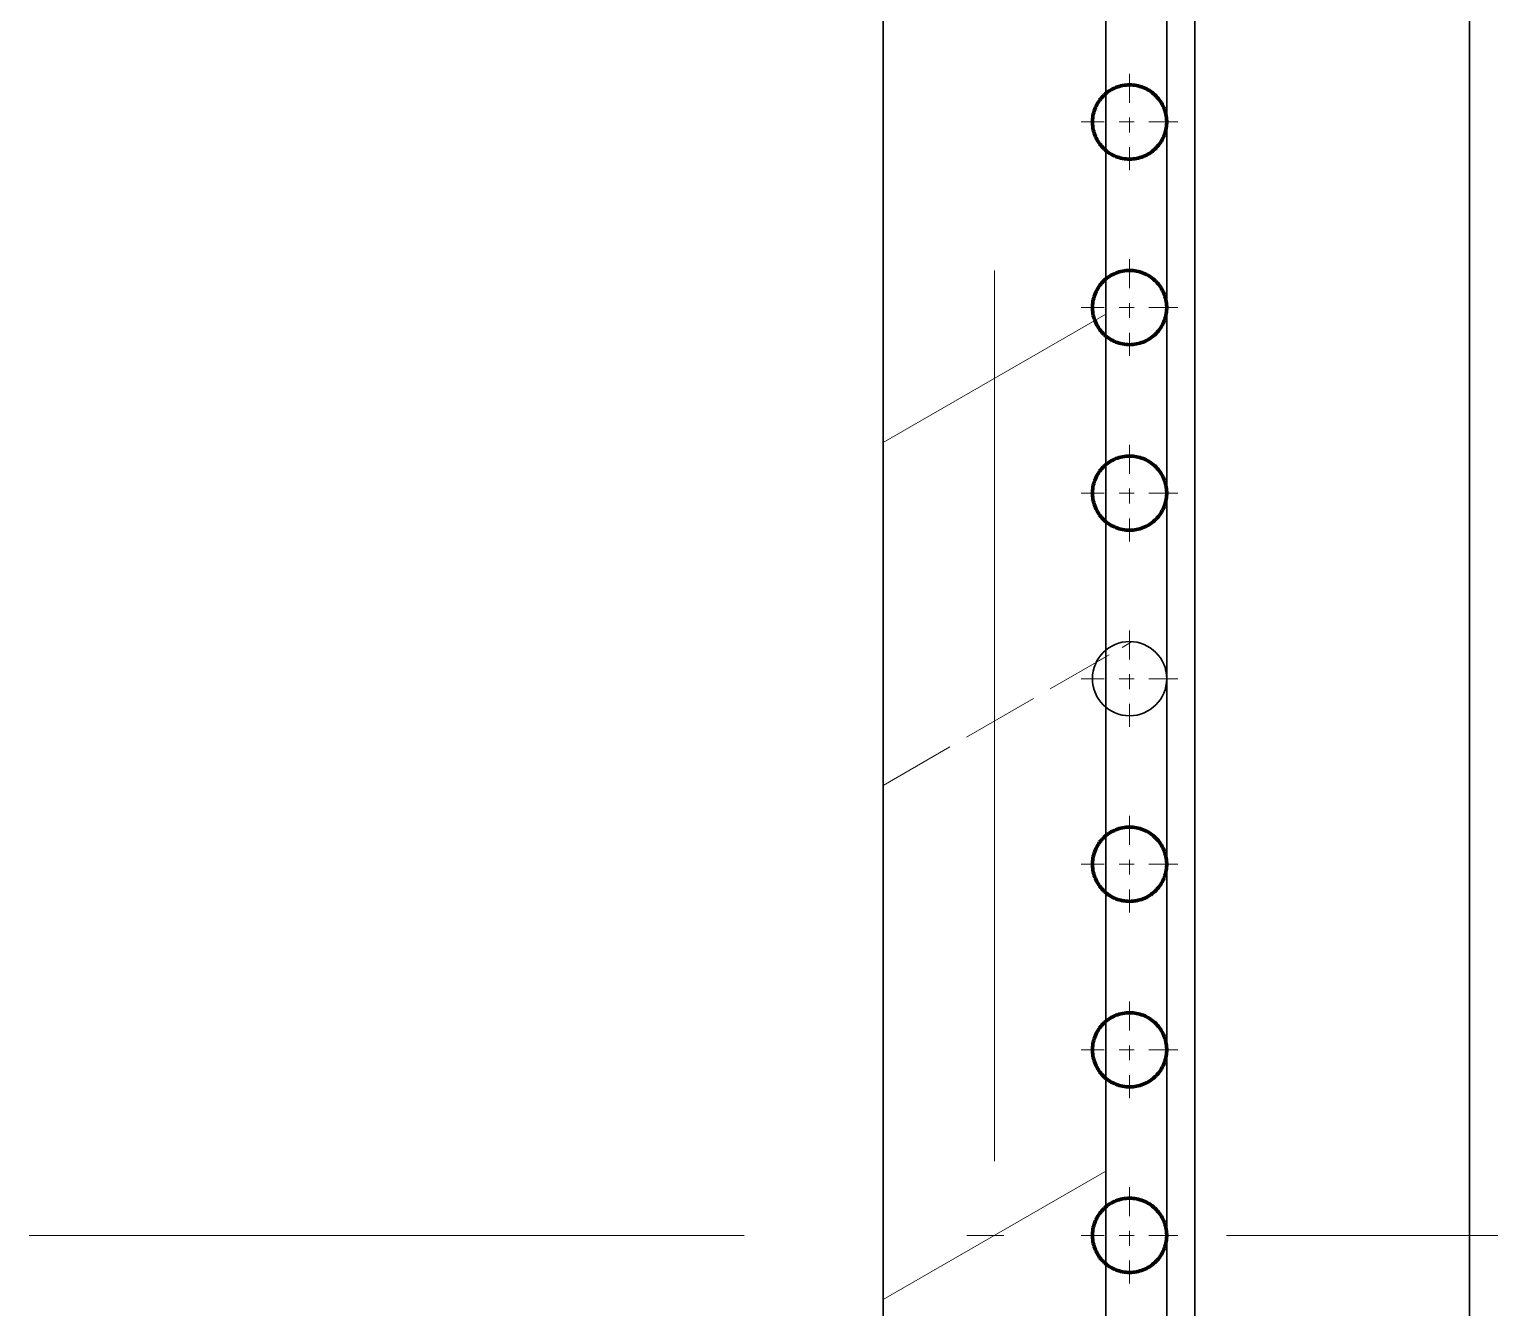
# Model space of a CAD drawing. Extents: x 23 to 587, y 4 to 413.
# Drawn here: x 167.17 to 177.01, y 140.03 to 148.64 of the extents above; entities that cross this region are included whole.
import ezdxf

# ---------------------------------------------------------------- set-up
doc = ezdxf.new("R2010")
doc.units = 0
doc.linetypes.add('DASHDOT', pattern=[18.5, 12, -3, 0.5, -3])
doc.linetypes.add('DASHED', pattern=[15, 12, -3])
doc.layers.get('0').update_dxf_attribs({"lineweight": 13})

# ---------------------------------------------------------------- blocks, each defined once
blk = doc.blocks.new('BLOCK6992')
at = {"color": 7, "linetype": 'DASHDOT', "lineweight": 13, "ltscale": 0.0325}
for p, q in [((1.821, 15.65), (1.821, 14.35)), ((2.471, 15), (1.171, 15))]:
    blk.add_line(p, q, dxfattribs=at)
blk = doc.blocks.new('BLOCK6993')
at = {"color": 7, "linetype": 'DASHDOT', "lineweight": 13, "ltscale": 0.0325}
for p, q in [((1.821, 13.15), (1.821, 11.85)), ((2.471, 12.5), (1.171, 12.5))]:
    blk.add_line(p, q, dxfattribs=at)
blk = doc.blocks.new('BLOCK6994')
at = {"color": 7, "linetype": 'DASHDOT', "lineweight": 13, "ltscale": 0.0325}
for p, q in [((1.821, 10.65), (1.821, 9.35)), ((2.471, 10), (1.171, 10))]:
    blk.add_line(p, q, dxfattribs=at)
blk = doc.blocks.new('BLOCK6995')
at = {"color": 7, "linetype": 'DASHDOT', "lineweight": 13, "ltscale": 0.0325}
for p, q in [((1.821, 8.15), (1.821, 6.85)), ((2.471, 7.5), (1.171, 7.5))]:
    blk.add_line(p, q, dxfattribs=at)
blk = doc.blocks.new('BLOCK6996')
at = {"color": 7, "linetype": 'DASHDOT', "lineweight": 13, "ltscale": 0.0325}
for p, q in [((1.821, 5.65), (1.821, 4.35)), ((2.471, 5), (1.171, 5))]:
    blk.add_line(p, q, dxfattribs=at)
blk = doc.blocks.new('BLOCK6997')
at = {"color": 7, "linetype": 'DASHDOT', "lineweight": 13, "ltscale": 0.0325}
for p, q in [((1.821, 3.15), (1.821, 1.85)), ((2.471, 2.5), (1.171, 2.5))]:
    blk.add_line(p, q, dxfattribs=at)
blk = doc.blocks.new('BLOCK6998')
at = {"color": 7, "linetype": 'DASHDOT', "lineweight": 13, "ltscale": 0.0325}
for p, q in [((1.821, 0.65), (1.821, -0.65)), ((2.471, 0), (1.171, 0))]:
    blk.add_line(p, q, dxfattribs=at)
blk = doc.blocks.new('BLOCK7005')
at = {"color": 7, "linetype": 'DASHDOT', "lineweight": 13}
for p, q in [((0, 13), (0, -13)), ((89.128, 0), (-13, 0))]:
    blk.add_line(p, q, dxfattribs=at)
blk = doc.blocks.new('BLOCK7007')
at = {"color": 7, "lineweight": 35}
for p, q in [((6.4, -47.45), (6.4, 47.55)), ((2.7, 45.8), (2.7, 0.05)), ((-1.5, 18.5), (-1.5, -18.5)), ((1.5, 18.5), (1.5, -18.5)), ((2.7, 0.05), (2.7, -45.7))]:
    blk.add_line(p, q, dxfattribs=at)
at = {"color": 7, "lineweight": 35, "ltscale": 0.0625}
for p, q in [((2.321, 17.5), (2.321, 15)), ((2.321, 15), (2.321, 12.5)), ((2.321, 12.5), (2.321, 10)), ((2.321, 10), (2.321, 7.5)), ((2.321, 7.5), (2.321, 5)), ((2.321, 5), (2.321, 2.5)), ((2.321, 2.5), (2.321, 0)), ((2.321, 0), (2.321, -2.5))]:
    blk.add_line(p, q, dxfattribs=at)
at = {"color": 7, "lineweight": 35}
for centre in [(1.821, 15), (1.821, 12.5), (1.821, 10), (1.821, 7.5), (1.821, 5), (1.821, 2.5), (1.821, 0)]:
    blk.add_circle(centre, 0.5, dxfattribs=at)
blk = doc.blocks.new('BLOCK7037')
at = {"color": 7, "linetype": 'DASHED', "lineweight": 140, "ltscale": 0.000586064}
for p, q in [((1.448, 15.332), (1.464, 15.349)), ((1.845, 15.499), (1.868, 15.498)), ((2.179, 15.349), (2.195, 15.332)), ((2.291, 15.172), (2.298, 15.15)), ((2.298, 14.85), (2.291, 14.828)), ((1.464, 14.651), (1.448, 14.668)), ((2.195, 14.668), (2.179, 14.651)), ((1.868, 14.502), (1.845, 14.501))]:
    blk.add_line(p, q, dxfattribs=at)
at = {"color": 7, "linetype": 'DASHED', "lineweight": 140, "ltscale": 0.000586069}
for p, q in [((1.464, 15.349), (1.481, 15.366)), ((1.361, 15.194), (1.37, 15.215)), ((2.273, 15.215), (2.282, 15.194)), ((1.37, 14.785), (1.361, 14.806)), ((2.282, 14.806), (2.273, 14.785)), ((1.481, 14.634), (1.464, 14.651))]:
    blk.add_line(p, q, dxfattribs=at)
at = {"color": 7, "linetype": 'DASHED', "lineweight": 140, "ltscale": 0.000586072}
for p, q in [((1.481, 15.366), (1.498, 15.381)), ((2.088, 15.423), (2.108, 15.41)), ((2.145, 15.381), (2.162, 15.366)), ((2.238, 15.277), (2.251, 15.257)), ((1.498, 14.619), (1.481, 14.634)), ((2.108, 14.59), (2.088, 14.577)), ((2.162, 14.634), (2.145, 14.619)), ((2.251, 14.743), (2.238, 14.723))]:
    blk.add_line(p, q, dxfattribs=at)
at = {"color": 7, "linetype": 'DASHED', "lineweight": 140, "ltscale": 0.000586053}
for p, q in [((1.498, 15.381), (1.516, 15.396)), ((2.127, 15.396), (2.145, 15.381)), ((1.516, 14.604), (1.498, 14.619)), ((2.145, 14.619), (2.127, 14.604))]:
    blk.add_line(p, q, dxfattribs=at)
at = {"color": 7, "linetype": 'DASHED', "lineweight": 140, "ltscale": 0.00058607}
for p, q in [((1.516, 15.396), (1.535, 15.41)), ((1.535, 15.41), (1.555, 15.423)), ((1.66, 15.473), (1.683, 15.48)), ((2.108, 15.41), (2.127, 15.396)), ((1.535, 14.59), (1.516, 14.604)), ((1.555, 14.577), (1.535, 14.59)), ((2.127, 14.604), (2.108, 14.59)), ((1.683, 14.52), (1.66, 14.527))]:
    blk.add_line(p, q, dxfattribs=at)
at = {"color": 7, "linetype": 'DASHED', "lineweight": 140, "ltscale": 0.000586054}
for p, q in [((1.555, 15.423), (1.575, 15.435)), ((1.575, 14.565), (1.555, 14.577))]:
    blk.add_line(p, q, dxfattribs=at)
at = {"color": 7, "linetype": 'DASHED', "lineweight": 140, "ltscale": 0.000586071}
for p, q in [((1.575, 15.435), (1.596, 15.446)), ((2.047, 15.446), (2.068, 15.435)), ((1.392, 15.257), (1.405, 15.277)), ((1.405, 14.723), (1.392, 14.743)), ((1.596, 14.554), (1.575, 14.565)), ((2.068, 14.565), (2.047, 14.554))]:
    blk.add_line(p, q, dxfattribs=at)
at = {"color": 7, "linetype": 'DASHED', "lineweight": 140, "ltscale": 0.000586063}
for p, q in [((1.596, 15.446), (1.617, 15.456)), ((1.728, 15.491), (1.751, 15.495)), ((1.798, 15.499), (1.821, 15.5)), ((1.892, 15.495), (1.915, 15.491)), ((1.983, 15.473), (2.005, 15.465)), ((2.005, 15.465), (2.026, 15.456)), ((1.345, 15.15), (1.352, 15.172)), ((1.352, 15.172), (1.361, 15.194)), ((1.352, 14.828), (1.345, 14.85)), ((1.361, 14.806), (1.352, 14.828)), ((1.617, 14.544), (1.596, 14.554)), ((1.751, 14.505), (1.728, 14.509)), ((1.821, 14.5), (1.798, 14.501)), ((1.915, 14.509), (1.892, 14.505)), ((2.005, 14.535), (1.983, 14.527)), ((2.026, 14.544), (2.005, 14.535))]:
    blk.add_line(p, q, dxfattribs=at)
at = {"color": 7, "linetype": 'DASHED', "lineweight": 140, "ltscale": 0.000586065}
for p, q in [((1.617, 15.456), (1.638, 15.465)), ((1.751, 15.495), (1.775, 15.498)), ((1.868, 15.498), (1.892, 15.495)), ((1.915, 15.491), (1.938, 15.486)), ((2.026, 15.456), (2.047, 15.446)), ((1.638, 14.535), (1.617, 14.544)), ((1.775, 14.502), (1.751, 14.505)), ((1.892, 14.505), (1.868, 14.502)), ((1.938, 14.514), (1.915, 14.509)), ((2.047, 14.554), (2.026, 14.544))]:
    blk.add_line(p, q, dxfattribs=at)
at = {"color": 7, "linetype": 'DASHED', "lineweight": 140, "ltscale": 0.00058606}
for p, q in [((1.638, 15.465), (1.66, 15.473)), ((1.37, 15.215), (1.381, 15.236)), ((1.405, 15.277), (1.418, 15.296)), ((2.225, 15.296), (2.238, 15.277)), ((1.381, 14.764), (1.37, 14.785)), ((1.418, 14.704), (1.405, 14.723)), ((2.238, 14.723), (2.225, 14.704)), ((1.66, 14.527), (1.638, 14.535))]:
    blk.add_line(p, q, dxfattribs=at)
at = {"color": 7, "linetype": 'DASHED', "lineweight": 140, "ltscale": 0.000586062}
for p, q in [((1.683, 15.48), (1.705, 15.486)), ((1.705, 15.486), (1.728, 15.491)), ((1.938, 15.486), (1.96, 15.48)), ((2.282, 15.194), (2.291, 15.172)), ((2.291, 14.828), (2.282, 14.806)), ((1.705, 14.514), (1.683, 14.52)), ((1.728, 14.509), (1.705, 14.514)), ((1.96, 14.52), (1.938, 14.514))]:
    blk.add_line(p, q, dxfattribs=at)
at = {"color": 7, "linetype": 'DASHED', "lineweight": 140, "ltscale": 0.000586067}
for p, q in [((1.775, 15.498), (1.798, 15.499)), ((1.96, 15.48), (1.983, 15.473)), ((2.162, 15.366), (2.179, 15.349)), ((2.305, 15.128), (2.31, 15.105)), ((2.31, 14.895), (2.305, 14.872)), ((2.179, 14.651), (2.162, 14.634)), ((1.798, 14.501), (1.775, 14.502)), ((1.983, 14.527), (1.96, 14.52))]:
    blk.add_line(p, q, dxfattribs=at)
at = {"color": 7, "linetype": 'DASHED', "lineweight": 140, "ltscale": 0.000586066}
for p, q in [((1.821, 15.5), (1.845, 15.499)), ((1.338, 15.128), (1.345, 15.15)), ((2.298, 15.15), (2.305, 15.128)), ((1.345, 14.85), (1.338, 14.872)), ((2.305, 14.872), (2.298, 14.85)), ((1.845, 14.501), (1.821, 14.5))]:
    blk.add_line(p, q, dxfattribs=at)
at = {"color": 7, "linetype": 'DASHED', "lineweight": 140, "ltscale": 0.000586052}
for p, q in [((2.068, 15.435), (2.088, 15.423)), ((2.088, 14.577), (2.068, 14.565))]:
    blk.add_line(p, q, dxfattribs=at)
at = {"color": 7, "linetype": 'DASHED', "lineweight": 140, "ltscale": 0.000586055}
for p, q in [((1.381, 15.236), (1.392, 15.257)), ((1.392, 14.743), (1.381, 14.764))]:
    blk.add_line(p, q, dxfattribs=at)
at = {"color": 7, "linetype": 'DASHED', "lineweight": 140, "ltscale": 0.000586076}
for p, q in [((1.418, 15.296), (1.433, 15.314)), ((2.21, 15.314), (2.225, 15.296)), ((1.325, 15.058), (1.328, 15.082)), ((2.315, 15.082), (2.318, 15.058)), ((1.328, 14.918), (1.325, 14.942)), ((2.318, 14.942), (2.315, 14.918)), ((1.433, 14.686), (1.418, 14.704)), ((2.225, 14.704), (2.21, 14.686))]:
    blk.add_line(p, q, dxfattribs=at)
at = {"color": 7, "linetype": 'DASHED', "lineweight": 140, "ltscale": 0.00058605}
for p, q in [((1.433, 15.314), (1.448, 15.332)), ((2.195, 15.332), (2.21, 15.314)), ((1.448, 14.668), (1.433, 14.686)), ((2.21, 14.686), (2.195, 14.668))]:
    blk.add_line(p, q, dxfattribs=at)
at = {"color": 7, "linetype": 'DASHED', "lineweight": 140, "ltscale": 0.000586056}
for p, q in [((2.251, 15.257), (2.262, 15.236)), ((2.262, 14.764), (2.251, 14.743))]:
    blk.add_line(p, q, dxfattribs=at)
at = {"color": 7, "linetype": 'DASHED', "lineweight": 140, "ltscale": 0.000586059}
for p, q in [((2.262, 15.236), (2.273, 15.215)), ((1.328, 15.082), (1.333, 15.105)), ((2.31, 15.105), (2.315, 15.082)), ((1.333, 14.895), (1.328, 14.918)), ((2.273, 14.785), (2.262, 14.764)), ((2.315, 14.918), (2.31, 14.895))]:
    blk.add_line(p, q, dxfattribs=at)
at = {"color": 7, "linetype": 'DASHED', "lineweight": 140, "ltscale": 0.000586057}
for p, q in [((1.322, 15.012), (1.323, 15.035)), ((1.323, 14.965), (1.322, 14.988)), ((1.323, 15.035), (1.325, 15.058)), ((1.325, 14.942), (1.323, 14.965)), ((2.318, 15.058), (2.32, 15.035)), ((2.32, 14.965), (2.318, 14.942)), ((2.32, 15.035), (2.321, 15.012)), ((2.321, 14.988), (2.32, 14.965))]:
    blk.add_line(p, q, dxfattribs=at)
at = {"color": 7, "linetype": 'DASHED', "lineweight": 140, "ltscale": 0.000586081}
for p, q in [((1.322, 14.988), (1.322, 15.012)), ((2.321, 15.012), (2.321, 14.988))]:
    blk.add_line(p, q, dxfattribs=at)
at = {"color": 7, "linetype": 'DASHED', "lineweight": 140, "ltscale": 0.000586068}
for p, q in [((1.333, 15.105), (1.338, 15.128)), ((1.338, 14.872), (1.333, 14.895))]:
    blk.add_line(p, q, dxfattribs=at)
blk = doc.blocks.new('BLOCK7039')
at = {"color": 7, "linetype": 'DASHED', "lineweight": 140, "ltscale": 0.000586062}
for p, q in [((1.683, 12.98), (1.705, 12.986)), ((1.705, 12.986), (1.728, 12.991)), ((1.938, 12.986), (1.96, 12.98)), ((2.282, 12.694), (2.291, 12.672)), ((2.291, 12.328), (2.282, 12.306)), ((1.705, 12.014), (1.683, 12.02)), ((1.728, 12.009), (1.705, 12.014)), ((1.96, 12.02), (1.938, 12.014))]:
    blk.add_line(p, q, dxfattribs=at)
at = {"color": 7, "linetype": 'DASHED', "lineweight": 140, "ltscale": 0.000586063}
for p, q in [((1.728, 12.991), (1.751, 12.995)), ((1.798, 12.999), (1.821, 13)), ((1.892, 12.995), (1.915, 12.991)), ((1.596, 12.946), (1.617, 12.956)), ((1.983, 12.973), (2.005, 12.965)), ((2.005, 12.965), (2.026, 12.956)), ((1.345, 12.65), (1.352, 12.672)), ((1.352, 12.672), (1.361, 12.694)), ((1.352, 12.328), (1.345, 12.35)), ((1.361, 12.306), (1.352, 12.328)), ((1.617, 12.044), (1.596, 12.054)), ((1.751, 12.005), (1.728, 12.009)), ((1.915, 12.009), (1.892, 12.005)), ((2.005, 12.035), (1.983, 12.027)), ((2.026, 12.044), (2.005, 12.035)), ((1.821, 12), (1.798, 12.001))]:
    blk.add_line(p, q, dxfattribs=at)
at = {"color": 7, "linetype": 'DASHED', "lineweight": 140, "ltscale": 0.000586065}
for p, q in [((1.751, 12.995), (1.775, 12.998)), ((1.868, 12.998), (1.892, 12.995)), ((1.915, 12.991), (1.938, 12.986)), ((1.617, 12.956), (1.638, 12.965)), ((2.026, 12.956), (2.047, 12.946)), ((1.638, 12.035), (1.617, 12.044)), ((1.775, 12.002), (1.751, 12.005)), ((1.892, 12.005), (1.868, 12.002)), ((1.938, 12.014), (1.915, 12.009)), ((2.047, 12.054), (2.026, 12.044))]:
    blk.add_line(p, q, dxfattribs=at)
at = {"color": 7, "linetype": 'DASHED', "lineweight": 140, "ltscale": 0.000586067}
for p, q in [((1.775, 12.998), (1.798, 12.999)), ((1.96, 12.98), (1.983, 12.973)), ((2.162, 12.866), (2.179, 12.849)), ((2.305, 12.628), (2.31, 12.605)), ((2.31, 12.395), (2.305, 12.372)), ((1.798, 12.001), (1.775, 12.002)), ((1.983, 12.027), (1.96, 12.02)), ((2.179, 12.151), (2.162, 12.134))]:
    blk.add_line(p, q, dxfattribs=at)
at = {"color": 7, "linetype": 'DASHED', "lineweight": 140, "ltscale": 0.000586066}
for p, q in [((1.821, 13), (1.845, 12.999)), ((1.338, 12.628), (1.345, 12.65)), ((2.298, 12.65), (2.305, 12.628)), ((1.345, 12.35), (1.338, 12.372)), ((2.305, 12.372), (2.298, 12.35)), ((1.845, 12.001), (1.821, 12))]:
    blk.add_line(p, q, dxfattribs=at)
at = {"color": 7, "linetype": 'DASHED', "lineweight": 140, "ltscale": 0.000586064}
for p, q in [((1.845, 12.999), (1.868, 12.998)), ((1.448, 12.832), (1.464, 12.849)), ((2.179, 12.849), (2.195, 12.832)), ((2.291, 12.672), (2.298, 12.65)), ((2.298, 12.35), (2.291, 12.328)), ((1.464, 12.151), (1.448, 12.168)), ((1.868, 12.002), (1.845, 12.001)), ((2.195, 12.168), (2.179, 12.151))]:
    blk.add_line(p, q, dxfattribs=at)
at = {"color": 7, "linetype": 'DASHED', "lineweight": 140, "ltscale": 0.00058606}
for p, q in [((1.405, 12.777), (1.418, 12.796)), ((1.638, 12.965), (1.66, 12.973)), ((2.225, 12.796), (2.238, 12.777)), ((1.37, 12.715), (1.381, 12.736)), ((1.381, 12.264), (1.37, 12.285)), ((1.418, 12.204), (1.405, 12.223)), ((2.238, 12.223), (2.225, 12.204)), ((1.66, 12.027), (1.638, 12.035))]:
    blk.add_line(p, q, dxfattribs=at)
at = {"color": 7, "linetype": 'DASHED', "lineweight": 140, "ltscale": 0.000586076}
for p, q in [((1.418, 12.796), (1.433, 12.814)), ((2.21, 12.814), (2.225, 12.796)), ((1.325, 12.558), (1.328, 12.582)), ((1.328, 12.418), (1.325, 12.442)), ((2.315, 12.582), (2.318, 12.558)), ((2.318, 12.442), (2.315, 12.418)), ((1.433, 12.186), (1.418, 12.204)), ((2.225, 12.204), (2.21, 12.186))]:
    blk.add_line(p, q, dxfattribs=at)
at = {"color": 7, "linetype": 'DASHED', "lineweight": 140, "ltscale": 0.00058605}
for p, q in [((1.433, 12.814), (1.448, 12.832)), ((2.195, 12.832), (2.21, 12.814)), ((1.448, 12.168), (1.433, 12.186)), ((2.21, 12.186), (2.195, 12.168))]:
    blk.add_line(p, q, dxfattribs=at)
at = {"color": 7, "linetype": 'DASHED', "lineweight": 140, "ltscale": 0.000586069}
for p, q in [((1.464, 12.849), (1.481, 12.866)), ((1.361, 12.694), (1.37, 12.715)), ((2.273, 12.715), (2.282, 12.694)), ((1.37, 12.285), (1.361, 12.306)), ((2.282, 12.306), (2.273, 12.285)), ((1.481, 12.134), (1.464, 12.151))]:
    blk.add_line(p, q, dxfattribs=at)
at = {"color": 7, "linetype": 'DASHED', "lineweight": 140, "ltscale": 0.000586072}
for p, q in [((1.481, 12.866), (1.498, 12.881)), ((2.088, 12.923), (2.108, 12.91)), ((2.145, 12.881), (2.162, 12.866)), ((2.238, 12.777), (2.251, 12.757)), ((2.251, 12.243), (2.238, 12.223)), ((1.498, 12.119), (1.481, 12.134)), ((2.108, 12.09), (2.088, 12.077)), ((2.162, 12.134), (2.145, 12.119))]:
    blk.add_line(p, q, dxfattribs=at)
at = {"color": 7, "linetype": 'DASHED', "lineweight": 140, "ltscale": 0.000586053}
for p, q in [((1.498, 12.881), (1.516, 12.896)), ((2.127, 12.896), (2.145, 12.881)), ((1.516, 12.104), (1.498, 12.119)), ((2.145, 12.119), (2.127, 12.104))]:
    blk.add_line(p, q, dxfattribs=at)
at = {"color": 7, "linetype": 'DASHED', "lineweight": 140, "ltscale": 0.00058607}
for p, q in [((1.516, 12.896), (1.535, 12.91)), ((1.535, 12.91), (1.555, 12.923)), ((1.66, 12.973), (1.683, 12.98)), ((2.108, 12.91), (2.127, 12.896)), ((1.535, 12.09), (1.516, 12.104)), ((1.555, 12.077), (1.535, 12.09)), ((1.683, 12.02), (1.66, 12.027)), ((2.127, 12.104), (2.108, 12.09))]:
    blk.add_line(p, q, dxfattribs=at)
at = {"color": 7, "linetype": 'DASHED', "lineweight": 140, "ltscale": 0.000586054}
for p, q in [((1.555, 12.923), (1.575, 12.935)), ((1.575, 12.065), (1.555, 12.077))]:
    blk.add_line(p, q, dxfattribs=at)
at = {"color": 7, "linetype": 'DASHED', "lineweight": 140, "ltscale": 0.000586071}
for p, q in [((1.575, 12.935), (1.596, 12.946)), ((2.047, 12.946), (2.068, 12.935)), ((1.392, 12.757), (1.405, 12.777)), ((1.405, 12.223), (1.392, 12.243)), ((1.596, 12.054), (1.575, 12.065)), ((2.068, 12.065), (2.047, 12.054))]:
    blk.add_line(p, q, dxfattribs=at)
at = {"color": 7, "linetype": 'DASHED', "lineweight": 140, "ltscale": 0.000586052}
for p, q in [((2.068, 12.935), (2.088, 12.923)), ((2.088, 12.077), (2.068, 12.065))]:
    blk.add_line(p, q, dxfattribs=at)
at = {"color": 7, "linetype": 'DASHED', "lineweight": 140, "ltscale": 0.000586059}
for p, q in [((1.328, 12.582), (1.333, 12.605)), ((2.262, 12.736), (2.273, 12.715)), ((2.31, 12.605), (2.315, 12.582)), ((1.333, 12.395), (1.328, 12.418)), ((2.315, 12.418), (2.31, 12.395)), ((2.273, 12.285), (2.262, 12.264))]:
    blk.add_line(p, q, dxfattribs=at)
at = {"color": 7, "linetype": 'DASHED', "lineweight": 140, "ltscale": 0.000586068}
for p, q in [((1.333, 12.605), (1.338, 12.628)), ((1.338, 12.372), (1.333, 12.395))]:
    blk.add_line(p, q, dxfattribs=at)
at = {"color": 7, "linetype": 'DASHED', "lineweight": 140, "ltscale": 0.000586055}
for p, q in [((1.381, 12.736), (1.392, 12.757)), ((1.392, 12.243), (1.381, 12.264))]:
    blk.add_line(p, q, dxfattribs=at)
at = {"color": 7, "linetype": 'DASHED', "lineweight": 140, "ltscale": 0.000586056}
for p, q in [((2.251, 12.757), (2.262, 12.736)), ((2.262, 12.264), (2.251, 12.243))]:
    blk.add_line(p, q, dxfattribs=at)
at = {"color": 7, "linetype": 'DASHED', "lineweight": 140, "ltscale": 0.000586057}
for p, q in [((1.322, 12.512), (1.323, 12.535)), ((1.323, 12.465), (1.322, 12.488)), ((1.323, 12.535), (1.325, 12.558)), ((1.325, 12.442), (1.323, 12.465)), ((2.318, 12.558), (2.32, 12.535)), ((2.32, 12.465), (2.318, 12.442)), ((2.32, 12.535), (2.321, 12.512)), ((2.321, 12.488), (2.32, 12.465))]:
    blk.add_line(p, q, dxfattribs=at)
at = {"color": 7, "linetype": 'DASHED', "lineweight": 140, "ltscale": 0.000586081}
for p, q in [((1.322, 12.488), (1.322, 12.512)), ((2.321, 12.512), (2.321, 12.488))]:
    blk.add_line(p, q, dxfattribs=at)
blk = doc.blocks.new('BLOCK7041')
at = {"color": 7, "linetype": 'DASHED', "lineweight": 140, "ltscale": 0.000586054}
for p, q in [((1.555, 10.423), (1.575, 10.435)), ((1.575, 9.565), (1.555, 9.577))]:
    blk.add_line(p, q, dxfattribs=at)
at = {"color": 7, "linetype": 'DASHED', "lineweight": 140, "ltscale": 0.000586071}
for p, q in [((1.575, 10.435), (1.596, 10.446)), ((2.047, 10.446), (2.068, 10.435)), ((1.392, 10.257), (1.405, 10.277)), ((1.405, 9.723), (1.392, 9.743)), ((1.596, 9.554), (1.575, 9.565)), ((2.068, 9.565), (2.047, 9.554))]:
    blk.add_line(p, q, dxfattribs=at)
at = {"color": 7, "linetype": 'DASHED', "lineweight": 140, "ltscale": 0.000586063}
for p, q in [((1.596, 10.446), (1.617, 10.456)), ((1.728, 10.491), (1.751, 10.495)), ((1.798, 10.499), (1.821, 10.5)), ((1.892, 10.495), (1.915, 10.491)), ((1.983, 10.473), (2.005, 10.465)), ((2.005, 10.465), (2.026, 10.456)), ((1.345, 10.15), (1.352, 10.172)), ((1.352, 10.172), (1.361, 10.194)), ((1.352, 9.828), (1.345, 9.85)), ((1.361, 9.806), (1.352, 9.828)), ((1.617, 9.544), (1.596, 9.554)), ((1.751, 9.505), (1.728, 9.509)), ((1.821, 9.5), (1.798, 9.501)), ((1.915, 9.509), (1.892, 9.505)), ((2.005, 9.535), (1.983, 9.527)), ((2.026, 9.544), (2.005, 9.535))]:
    blk.add_line(p, q, dxfattribs=at)
at = {"color": 7, "linetype": 'DASHED', "lineweight": 140, "ltscale": 0.000586065}
for p, q in [((1.617, 10.456), (1.638, 10.465)), ((1.751, 10.495), (1.775, 10.498)), ((1.868, 10.498), (1.892, 10.495)), ((1.915, 10.491), (1.938, 10.486)), ((2.026, 10.456), (2.047, 10.446)), ((1.638, 9.535), (1.617, 9.544)), ((1.775, 9.502), (1.751, 9.505)), ((1.892, 9.505), (1.868, 9.502)), ((1.938, 9.514), (1.915, 9.509)), ((2.047, 9.554), (2.026, 9.544))]:
    blk.add_line(p, q, dxfattribs=at)
at = {"color": 7, "linetype": 'DASHED', "lineweight": 140, "ltscale": 0.00058606}
for p, q in [((1.638, 10.465), (1.66, 10.473)), ((1.37, 10.215), (1.381, 10.236)), ((1.405, 10.277), (1.418, 10.296)), ((2.225, 10.296), (2.238, 10.277)), ((1.381, 9.764), (1.37, 9.785)), ((1.418, 9.704), (1.405, 9.723)), ((2.238, 9.723), (2.225, 9.704)), ((1.66, 9.527), (1.638, 9.535))]:
    blk.add_line(p, q, dxfattribs=at)
at = {"color": 7, "linetype": 'DASHED', "lineweight": 140, "ltscale": 0.00058607}
for p, q in [((1.66, 10.473), (1.683, 10.48)), ((1.516, 10.396), (1.535, 10.41)), ((1.535, 10.41), (1.555, 10.423)), ((2.108, 10.41), (2.127, 10.396)), ((1.535, 9.59), (1.516, 9.604)), ((1.555, 9.577), (1.535, 9.59)), ((1.683, 9.52), (1.66, 9.527)), ((2.127, 9.604), (2.108, 9.59))]:
    blk.add_line(p, q, dxfattribs=at)
at = {"color": 7, "linetype": 'DASHED', "lineweight": 140, "ltscale": 0.000586062}
for p, q in [((1.683, 10.48), (1.705, 10.486)), ((1.705, 10.486), (1.728, 10.491)), ((1.938, 10.486), (1.96, 10.48)), ((2.282, 10.194), (2.291, 10.172)), ((2.291, 9.828), (2.282, 9.806)), ((1.705, 9.514), (1.683, 9.52)), ((1.728, 9.509), (1.705, 9.514)), ((1.96, 9.52), (1.938, 9.514))]:
    blk.add_line(p, q, dxfattribs=at)
at = {"color": 7, "linetype": 'DASHED', "lineweight": 140, "ltscale": 0.000586067}
for p, q in [((1.775, 10.498), (1.798, 10.499)), ((1.96, 10.48), (1.983, 10.473)), ((2.162, 10.366), (2.179, 10.349)), ((2.305, 10.128), (2.31, 10.105)), ((2.31, 9.895), (2.305, 9.872)), ((2.179, 9.651), (2.162, 9.634)), ((1.798, 9.501), (1.775, 9.502)), ((1.983, 9.527), (1.96, 9.52))]:
    blk.add_line(p, q, dxfattribs=at)
at = {"color": 7, "linetype": 'DASHED', "lineweight": 140, "ltscale": 0.000586066}
for p, q in [((1.821, 10.5), (1.845, 10.499)), ((1.338, 10.128), (1.345, 10.15)), ((2.298, 10.15), (2.305, 10.128)), ((1.345, 9.85), (1.338, 9.872)), ((2.305, 9.872), (2.298, 9.85)), ((1.845, 9.501), (1.821, 9.5))]:
    blk.add_line(p, q, dxfattribs=at)
at = {"color": 7, "linetype": 'DASHED', "lineweight": 140, "ltscale": 0.000586064}
for p, q in [((1.845, 10.499), (1.868, 10.498)), ((1.448, 10.332), (1.464, 10.349)), ((2.179, 10.349), (2.195, 10.332)), ((2.291, 10.172), (2.298, 10.15)), ((2.298, 9.85), (2.291, 9.828)), ((1.464, 9.651), (1.448, 9.668)), ((2.195, 9.668), (2.179, 9.651)), ((1.868, 9.502), (1.845, 9.501))]:
    blk.add_line(p, q, dxfattribs=at)
at = {"color": 7, "linetype": 'DASHED', "lineweight": 140, "ltscale": 0.000586052}
for p, q in [((2.068, 10.435), (2.088, 10.423)), ((2.088, 9.577), (2.068, 9.565))]:
    blk.add_line(p, q, dxfattribs=at)
at = {"color": 7, "linetype": 'DASHED', "lineweight": 140, "ltscale": 0.000586055}
for p, q in [((1.381, 10.236), (1.392, 10.257)), ((1.392, 9.743), (1.381, 9.764))]:
    blk.add_line(p, q, dxfattribs=at)
at = {"color": 7, "linetype": 'DASHED', "lineweight": 140, "ltscale": 0.000586076}
for p, q in [((1.418, 10.296), (1.433, 10.314)), ((2.21, 10.314), (2.225, 10.296)), ((1.325, 10.058), (1.328, 10.082)), ((2.315, 10.082), (2.318, 10.058)), ((1.328, 9.918), (1.325, 9.942)), ((2.318, 9.942), (2.315, 9.918)), ((1.433, 9.686), (1.418, 9.704)), ((2.225, 9.704), (2.21, 9.686))]:
    blk.add_line(p, q, dxfattribs=at)
at = {"color": 7, "linetype": 'DASHED', "lineweight": 140, "ltscale": 0.00058605}
for p, q in [((1.433, 10.314), (1.448, 10.332)), ((2.195, 10.332), (2.21, 10.314)), ((1.448, 9.668), (1.433, 9.686)), ((2.21, 9.686), (2.195, 9.668))]:
    blk.add_line(p, q, dxfattribs=at)
at = {"color": 7, "linetype": 'DASHED', "lineweight": 140, "ltscale": 0.000586069}
for p, q in [((1.464, 10.349), (1.481, 10.366)), ((1.361, 10.194), (1.37, 10.215)), ((2.273, 10.215), (2.282, 10.194)), ((1.37, 9.785), (1.361, 9.806)), ((1.481, 9.634), (1.464, 9.651)), ((2.282, 9.806), (2.273, 9.785))]:
    blk.add_line(p, q, dxfattribs=at)
at = {"color": 7, "linetype": 'DASHED', "lineweight": 140, "ltscale": 0.000586072}
for p, q in [((1.481, 10.366), (1.498, 10.381)), ((2.088, 10.423), (2.108, 10.41)), ((2.145, 10.381), (2.162, 10.366)), ((2.238, 10.277), (2.251, 10.257)), ((2.251, 9.743), (2.238, 9.723)), ((1.498, 9.619), (1.481, 9.634)), ((2.108, 9.59), (2.088, 9.577)), ((2.162, 9.634), (2.145, 9.619))]:
    blk.add_line(p, q, dxfattribs=at)
at = {"color": 7, "linetype": 'DASHED', "lineweight": 140, "ltscale": 0.000586053}
for p, q in [((1.498, 10.381), (1.516, 10.396)), ((2.127, 10.396), (2.145, 10.381)), ((1.516, 9.604), (1.498, 9.619)), ((2.145, 9.619), (2.127, 9.604))]:
    blk.add_line(p, q, dxfattribs=at)
at = {"color": 7, "linetype": 'DASHED', "lineweight": 140, "ltscale": 0.000586056}
for p, q in [((2.251, 10.257), (2.262, 10.236)), ((2.262, 9.764), (2.251, 9.743))]:
    blk.add_line(p, q, dxfattribs=at)
at = {"color": 7, "linetype": 'DASHED', "lineweight": 140, "ltscale": 0.000586059}
for p, q in [((2.262, 10.236), (2.273, 10.215)), ((1.328, 10.082), (1.333, 10.105)), ((2.31, 10.105), (2.315, 10.082)), ((1.333, 9.895), (1.328, 9.918)), ((2.315, 9.918), (2.31, 9.895)), ((2.273, 9.785), (2.262, 9.764))]:
    blk.add_line(p, q, dxfattribs=at)
at = {"color": 7, "linetype": 'DASHED', "lineweight": 140, "ltscale": 0.000586057}
for p, q in [((1.322, 10.012), (1.323, 10.035)), ((1.323, 10.035), (1.325, 10.058)), ((2.318, 10.058), (2.32, 10.035)), ((2.32, 10.035), (2.321, 10.012)), ((1.323, 9.965), (1.322, 9.988)), ((1.325, 9.942), (1.323, 9.965)), ((2.32, 9.965), (2.318, 9.942)), ((2.321, 9.988), (2.32, 9.965))]:
    blk.add_line(p, q, dxfattribs=at)
at = {"color": 7, "linetype": 'DASHED', "lineweight": 140, "ltscale": 0.000586068}
for p, q in [((1.333, 10.105), (1.338, 10.128)), ((1.338, 9.872), (1.333, 9.895))]:
    blk.add_line(p, q, dxfattribs=at)
at = {"color": 7, "linetype": 'DASHED', "lineweight": 140, "ltscale": 0.000586081}
for p, q in [((1.322, 9.988), (1.322, 10.012)), ((2.321, 10.012), (2.321, 9.988))]:
    blk.add_line(p, q, dxfattribs=at)
blk = doc.blocks.new('BLOCK7043')
at = {"color": 7, "linetype": 'DASHED', "lineweight": 13, "ltscale": 0.013892}
blk.add_line((1.373, 7.721), (1.854, 7.999), dxfattribs=at)
blk = doc.blocks.new('BLOCK7045')
at = {"color": 7, "linetype": 'DASHED', "lineweight": 140, "ltscale": 0.000586067}
for p, q in [((1.418, 5.296), (1.433, 5.314)), ((2.21, 5.314), (2.225, 5.296)), ((2.305, 5.128), (2.31, 5.105)), ((2.31, 4.895), (2.305, 4.872)), ((1.433, 4.686), (1.418, 4.704)), ((2.225, 4.704), (2.21, 4.686))]:
    blk.add_line(p, q, dxfattribs=at)
at = {"color": 7, "linetype": 'DASHED', "lineweight": 140, "ltscale": 0.000586068}
for p, q in [((1.433, 5.314), (1.448, 5.332)), ((1.498, 5.381), (1.516, 5.396)), ((1.915, 5.491), (1.938, 5.486)), ((2.127, 5.396), (2.145, 5.381)), ((2.195, 5.332), (2.21, 5.314)), ((1.333, 5.105), (1.338, 5.128)), ((1.338, 4.872), (1.333, 4.895)), ((1.448, 4.668), (1.433, 4.686)), ((1.516, 4.604), (1.498, 4.619)), ((2.145, 4.619), (2.127, 4.604)), ((2.21, 4.686), (2.195, 4.668)), ((1.938, 4.514), (1.915, 4.509))]:
    blk.add_line(p, q, dxfattribs=at)
at = {"color": 7, "linetype": 'DASHED', "lineweight": 140, "ltscale": 0.000586064}
for p, q in [((1.448, 5.332), (1.464, 5.349)), ((1.481, 5.366), (1.498, 5.381)), ((2.068, 5.435), (2.088, 5.423)), ((2.145, 5.381), (2.162, 5.366)), ((2.179, 5.349), (2.195, 5.332)), ((2.291, 5.172), (2.298, 5.15)), ((1.325, 5.058), (1.328, 5.082)), ((1.328, 4.918), (1.325, 4.942)), ((2.315, 5.082), (2.318, 5.058)), ((2.318, 4.942), (2.315, 4.918)), ((2.298, 4.85), (2.291, 4.828)), ((1.464, 4.651), (1.448, 4.668)), ((1.498, 4.619), (1.481, 4.634)), ((2.088, 4.577), (2.068, 4.565)), ((2.162, 4.634), (2.145, 4.619)), ((2.195, 4.668), (2.179, 4.651))]:
    blk.add_line(p, q, dxfattribs=at)
at = {"color": 7, "linetype": 'DASHED', "lineweight": 140, "ltscale": 0.000586061}
for p, q in [((1.464, 5.349), (1.481, 5.366)), ((1.392, 5.257), (1.405, 5.277)), ((1.405, 4.723), (1.392, 4.743)), ((1.481, 4.634), (1.464, 4.651))]:
    blk.add_line(p, q, dxfattribs=at)
at = {"color": 7, "linetype": 'DASHED', "lineweight": 140, "ltscale": 0.000586063}
for p, q in [((1.516, 5.396), (1.535, 5.41)), ((1.535, 5.41), (1.555, 5.423)), ((1.596, 5.446), (1.617, 5.456)), ((1.728, 5.491), (1.751, 5.495)), ((1.798, 5.499), (1.821, 5.5)), ((1.845, 5.499), (1.868, 5.498)), ((1.892, 5.495), (1.915, 5.491)), ((1.96, 5.48), (1.983, 5.473)), ((1.983, 5.473), (2.005, 5.465)), ((2.005, 5.465), (2.026, 5.456)), ((2.108, 5.41), (2.127, 5.396)), ((1.345, 5.15), (1.352, 5.172)), ((1.352, 5.172), (1.361, 5.194)), ((1.352, 4.828), (1.345, 4.85)), ((1.361, 4.806), (1.352, 4.828)), ((1.535, 4.59), (1.516, 4.604)), ((1.555, 4.577), (1.535, 4.59)), ((1.617, 4.544), (1.596, 4.554)), ((1.983, 4.527), (1.96, 4.52)), ((2.005, 4.535), (1.983, 4.527)), ((2.026, 4.544), (2.005, 4.535)), ((2.127, 4.604), (2.108, 4.59)), ((1.751, 4.505), (1.728, 4.509)), ((1.821, 4.5), (1.798, 4.501)), ((1.868, 4.502), (1.845, 4.501)), ((1.915, 4.509), (1.892, 4.505))]:
    blk.add_line(p, q, dxfattribs=at)
at = {"color": 7, "linetype": 'DASHED', "lineweight": 140, "ltscale": 0.000586066}
for p, q in [((1.555, 5.423), (1.575, 5.435)), ((1.575, 5.435), (1.596, 5.446)), ((1.66, 5.473), (1.683, 5.48)), ((1.775, 5.498), (1.798, 5.499)), ((1.821, 5.5), (1.845, 5.499)), ((2.047, 5.446), (2.068, 5.435)), ((2.088, 5.423), (2.108, 5.41)), ((1.338, 5.128), (1.345, 5.15)), ((2.251, 5.257), (2.262, 5.236)), ((2.298, 5.15), (2.305, 5.128)), ((1.345, 4.85), (1.338, 4.872)), ((2.262, 4.764), (2.251, 4.743)), ((2.305, 4.872), (2.298, 4.85)), ((1.575, 4.565), (1.555, 4.577)), ((1.596, 4.554), (1.575, 4.565)), ((1.683, 4.52), (1.66, 4.527)), ((2.068, 4.565), (2.047, 4.554)), ((2.108, 4.59), (2.088, 4.577)), ((1.798, 4.501), (1.775, 4.502)), ((1.845, 4.501), (1.821, 4.5))]:
    blk.add_line(p, q, dxfattribs=at)
at = {"color": 7, "linetype": 'DASHED', "lineweight": 140, "ltscale": 0.000586065}
for p, q in [((1.617, 5.456), (1.638, 5.465)), ((1.683, 5.48), (1.705, 5.486)), ((1.705, 5.486), (1.728, 5.491)), ((1.751, 5.495), (1.775, 5.498)), ((1.868, 5.498), (1.892, 5.495)), ((1.938, 5.486), (1.96, 5.48)), ((2.026, 5.456), (2.047, 5.446)), ((1.381, 5.236), (1.392, 5.257)), ((1.392, 4.743), (1.381, 4.764)), ((1.638, 4.535), (1.617, 4.544)), ((2.047, 4.554), (2.026, 4.544)), ((1.705, 4.514), (1.683, 4.52)), ((1.728, 4.509), (1.705, 4.514)), ((1.775, 4.502), (1.751, 4.505)), ((1.892, 4.505), (1.868, 4.502)), ((1.96, 4.52), (1.938, 4.514))]:
    blk.add_line(p, q, dxfattribs=at)
at = {"color": 7, "linetype": 'DASHED', "lineweight": 140, "ltscale": 0.00058606}
for p, q in [((1.638, 5.465), (1.66, 5.473)), ((1.405, 5.277), (1.418, 5.296)), ((2.225, 5.296), (2.238, 5.277)), ((1.418, 4.704), (1.405, 4.723)), ((2.238, 4.723), (2.225, 4.704)), ((1.66, 4.527), (1.638, 4.535))]:
    blk.add_line(p, q, dxfattribs=at)
at = {"color": 7, "linetype": 'DASHED', "lineweight": 140, "ltscale": 0.000586058}
for p, q in [((2.162, 5.366), (2.179, 5.349)), ((1.361, 5.194), (1.37, 5.215)), ((2.273, 5.215), (2.282, 5.194)), ((1.37, 4.785), (1.361, 4.806)), ((2.282, 4.806), (2.273, 4.785)), ((2.179, 4.651), (2.162, 4.634))]:
    blk.add_line(p, q, dxfattribs=at)
at = {"color": 7, "linetype": 'DASHED', "lineweight": 140, "ltscale": 0.000586071}
for p, q in [((1.37, 5.215), (1.381, 5.236)), ((1.381, 4.764), (1.37, 4.785))]:
    blk.add_line(p, q, dxfattribs=at)
at = {"color": 7, "linetype": 'DASHED', "lineweight": 140, "ltscale": 0.000586062}
for p, q in [((2.238, 5.277), (2.251, 5.257)), ((2.282, 5.194), (2.291, 5.172)), ((2.251, 4.743), (2.238, 4.723)), ((2.291, 4.828), (2.282, 4.806))]:
    blk.add_line(p, q, dxfattribs=at)
at = {"color": 7, "linetype": 'DASHED', "lineweight": 140, "ltscale": 0.00058607}
for p, q in [((2.262, 5.236), (2.273, 5.215)), ((2.273, 4.785), (2.262, 4.764))]:
    blk.add_line(p, q, dxfattribs=at)
at = {"color": 7, "linetype": 'DASHED', "lineweight": 140, "ltscale": 0.000586069}
for p, q in [((1.322, 5.012), (1.323, 5.035)), ((1.323, 4.965), (1.322, 4.988)), ((1.323, 5.035), (1.325, 5.058)), ((1.325, 4.942), (1.323, 4.965)), ((2.318, 5.058), (2.32, 5.035)), ((2.32, 4.965), (2.318, 4.942)), ((2.32, 5.035), (2.321, 5.012)), ((2.321, 4.988), (2.32, 4.965))]:
    blk.add_line(p, q, dxfattribs=at)
at = {"color": 7, "linetype": 'DASHED', "lineweight": 140, "ltscale": 0.000586057}
for p, q in [((1.322, 4.988), (1.322, 5.012)), ((2.321, 5.012), (2.321, 4.988))]:
    blk.add_line(p, q, dxfattribs=at)
at = {"color": 7, "linetype": 'DASHED', "lineweight": 140, "ltscale": 0.000586059}
for p, q in [((1.328, 5.082), (1.333, 5.105)), ((1.333, 4.895), (1.328, 4.918)), ((2.31, 5.105), (2.315, 5.082)), ((2.315, 4.918), (2.31, 4.895))]:
    blk.add_line(p, q, dxfattribs=at)
blk = doc.blocks.new('BLOCK7047')
at = {"color": 7, "linetype": 'DASHED', "lineweight": 140, "ltscale": 0.000586062}
for p, q in [((1.498, 0.381), (1.516, 0.396)), ((2.068, 0.435), (2.088, 0.423)), ((2.127, 0.396), (2.145, 0.381)), ((1.516, -0.396), (1.498, -0.381)), ((2.145, -0.381), (2.127, -0.396)), ((2.088, -0.423), (2.068, -0.435))]:
    blk.add_line(p, q, dxfattribs=at)
at = {"color": 7, "linetype": 'DASHED', "lineweight": 140, "ltscale": 0.000586065}
for p, q in [((1.516, 0.396), (1.535, 0.41)), ((1.555, 0.423), (1.575, 0.435)), ((1.596, 0.446), (1.617, 0.456)), ((2.108, 0.41), (2.127, 0.396)), ((1.37, 0.215), (1.381, 0.236)), ((1.392, 0.257), (1.405, 0.277)), ((1.418, 0.296), (1.433, 0.314)), ((1.448, 0.332), (1.464, 0.349)), ((1.481, 0.366), (1.498, 0.381)), ((2.145, 0.381), (2.162, 0.366)), ((2.179, 0.349), (2.195, 0.332)), ((2.21, 0.314), (2.225, 0.296)), ((2.251, 0.257), (2.262, 0.236)), ((1.323, 0.035), (1.325, 0.058)), ((1.328, 0.082), (1.333, 0.105)), ((1.345, 0.15), (1.352, 0.172)), ((2.31, 0.105), (2.315, 0.082)), ((2.315, 0.082), (2.318, 0.058)), ((1.325, -0.058), (1.323, -0.035)), ((1.333, -0.105), (1.328, -0.082)), ((1.352, -0.172), (1.345, -0.15)), ((2.315, -0.082), (2.31, -0.105)), ((2.318, -0.058), (2.315, -0.082)), ((1.381, -0.236), (1.37, -0.215)), ((1.405, -0.277), (1.392, -0.257)), ((1.433, -0.314), (1.418, -0.296)), ((1.464, -0.349), (1.448, -0.332)), ((1.498, -0.381), (1.481, -0.366)), ((2.162, -0.366), (2.145, -0.381)), ((2.195, -0.332), (2.179, -0.349)), ((2.225, -0.296), (2.21, -0.314)), ((2.262, -0.236), (2.251, -0.257)), ((1.535, -0.41), (1.516, -0.396)), ((1.575, -0.435), (1.555, -0.423)), ((1.617, -0.456), (1.596, -0.446)), ((2.127, -0.396), (2.108, -0.41))]:
    blk.add_line(p, q, dxfattribs=at)
at = {"color": 7, "linetype": 'DASHED', "lineweight": 140, "ltscale": 0.000586066}
for p, q in [((1.535, 0.41), (1.555, 0.423)), ((1.66, 0.473), (1.683, 0.48)), ((1.775, 0.498), (1.798, 0.499)), ((1.821, 0.5), (1.845, 0.499)), ((2.238, 0.277), (2.251, 0.257)), ((2.291, 0.172), (2.298, 0.15)), ((2.298, -0.15), (2.291, -0.172)), ((2.251, -0.257), (2.238, -0.277)), ((1.555, -0.423), (1.535, -0.41)), ((1.683, -0.48), (1.66, -0.473)), ((1.798, -0.499), (1.775, -0.498)), ((1.845, -0.499), (1.821, -0.5))]:
    blk.add_line(p, q, dxfattribs=at)
at = {"color": 7, "linetype": 'DASHED', "lineweight": 140, "ltscale": 0.000586064}
for p, q in [((1.575, 0.435), (1.596, 0.446)), ((1.617, 0.456), (1.638, 0.465)), ((1.638, 0.465), (1.66, 0.473)), ((1.705, 0.486), (1.728, 0.491)), ((1.751, 0.495), (1.775, 0.498)), ((1.868, 0.498), (1.892, 0.495)), ((2.047, 0.446), (2.068, 0.435)), ((1.361, 0.194), (1.37, 0.215)), ((1.381, 0.236), (1.392, 0.257)), ((1.405, 0.277), (1.418, 0.296)), ((1.433, 0.314), (1.448, 0.332)), ((2.195, 0.332), (2.21, 0.314)), ((2.225, 0.296), (2.238, 0.277)), ((2.262, 0.236), (2.273, 0.215)), ((2.273, 0.215), (2.282, 0.194)), ((1.322, 0.012), (1.323, 0.035)), ((1.322, -0.012), (1.322, 0.012)), ((1.325, 0.058), (1.328, 0.082)), ((1.333, 0.105), (1.338, 0.128)), ((1.338, 0.128), (1.345, 0.15)), ((1.352, 0.172), (1.361, 0.194)), ((2.298, 0.15), (2.305, 0.128)), ((2.305, 0.128), (2.31, 0.105)), ((2.318, 0.058), (2.32, 0.035)), ((2.32, 0.035), (2.321, 0.012)), ((2.321, 0.012), (2.321, -0.012)), ((1.323, -0.035), (1.322, -0.012)), ((1.328, -0.082), (1.325, -0.058)), ((1.338, -0.128), (1.333, -0.105)), ((1.345, -0.15), (1.338, -0.128)), ((1.361, -0.194), (1.352, -0.172)), ((1.37, -0.215), (1.361, -0.194)), ((2.282, -0.194), (2.273, -0.215)), ((2.305, -0.128), (2.298, -0.15)), ((2.31, -0.105), (2.305, -0.128)), ((2.32, -0.035), (2.318, -0.058)), ((2.321, -0.012), (2.32, -0.035)), ((1.392, -0.257), (1.381, -0.236)), ((1.418, -0.296), (1.405, -0.277)), ((1.448, -0.332), (1.433, -0.314)), ((2.21, -0.314), (2.195, -0.332)), ((2.238, -0.277), (2.225, -0.296)), ((2.273, -0.215), (2.262, -0.236)), ((1.596, -0.446), (1.575, -0.435)), ((1.638, -0.465), (1.617, -0.456)), ((1.66, -0.473), (1.638, -0.465)), ((1.728, -0.491), (1.705, -0.486)), ((1.775, -0.498), (1.751, -0.495)), ((1.892, -0.495), (1.868, -0.498)), ((2.068, -0.435), (2.047, -0.446))]:
    blk.add_line(p, q, dxfattribs=at)
at = {"color": 7, "linetype": 'DASHED', "lineweight": 140, "ltscale": 0.000586063}
for p, q in [((1.683, 0.48), (1.705, 0.486)), ((1.728, 0.491), (1.751, 0.495)), ((1.798, 0.499), (1.821, 0.5)), ((1.845, 0.499), (1.868, 0.498)), ((1.892, 0.495), (1.915, 0.491)), ((1.938, 0.486), (1.96, 0.48)), ((1.96, 0.48), (1.983, 0.473)), ((1.464, 0.349), (1.481, 0.366)), ((2.282, 0.194), (2.291, 0.172)), ((2.291, -0.172), (2.282, -0.194)), ((1.481, -0.366), (1.464, -0.349)), ((1.705, -0.486), (1.683, -0.48)), ((1.751, -0.495), (1.728, -0.491)), ((1.821, -0.5), (1.798, -0.499)), ((1.868, -0.498), (1.845, -0.499)), ((1.915, -0.491), (1.892, -0.495)), ((1.96, -0.48), (1.938, -0.486)), ((1.983, -0.473), (1.96, -0.48))]:
    blk.add_line(p, q, dxfattribs=at)
at = {"color": 7, "linetype": 'DASHED', "lineweight": 140, "ltscale": 0.000586067}
for p, q in [((1.915, 0.491), (1.938, 0.486)), ((1.983, 0.473), (2.005, 0.465)), ((2.026, 0.456), (2.047, 0.446)), ((1.938, -0.486), (1.915, -0.491)), ((2.005, -0.465), (1.983, -0.473)), ((2.047, -0.446), (2.026, -0.456))]:
    blk.add_line(p, q, dxfattribs=at)
at = {"color": 7, "linetype": 'DASHED', "lineweight": 140, "ltscale": 0.000586061}
for p, q in [((2.005, 0.465), (2.026, 0.456)), ((2.162, 0.366), (2.179, 0.349)), ((2.179, -0.349), (2.162, -0.366)), ((2.026, -0.456), (2.005, -0.465))]:
    blk.add_line(p, q, dxfattribs=at)
at = {"color": 7, "linetype": 'DASHED', "lineweight": 140, "ltscale": 0.000586068}
for p, q in [((2.088, 0.423), (2.108, 0.41)), ((2.108, -0.41), (2.088, -0.423))]:
    blk.add_line(p, q, dxfattribs=at)
blk = doc.blocks.new('BLOCK7048')
at = {"color": 7, "linetype": 'DASHED', "lineweight": 140, "ltscale": 0.000586065}
for p, q in [((1.596, 2.946), (1.617, 2.956)), ((1.751, 2.995), (1.775, 2.998)), ((1.868, 2.998), (1.892, 2.995)), ((1.405, 2.777), (1.418, 2.796)), ((2.225, 2.796), (2.238, 2.777)), ((1.328, 2.582), (1.333, 2.605)), ((2.31, 2.605), (2.315, 2.582)), ((1.333, 2.395), (1.328, 2.418)), ((2.315, 2.418), (2.31, 2.395)), ((1.418, 2.204), (1.405, 2.223)), ((2.238, 2.223), (2.225, 2.204)), ((1.617, 2.044), (1.596, 2.054)), ((1.775, 2.002), (1.751, 2.005)), ((1.892, 2.005), (1.868, 2.002))]:
    blk.add_line(p, q, dxfattribs=at)
at = {"color": 7, "linetype": 'DASHED', "lineweight": 140, "ltscale": 0.000586063}
for p, q in [((1.617, 2.956), (1.638, 2.965)), ((1.683, 2.98), (1.705, 2.986)), ((1.728, 2.991), (1.751, 2.995)), ((1.798, 2.999), (1.821, 3)), ((1.845, 2.999), (1.868, 2.998)), ((1.892, 2.995), (1.915, 2.991)), ((1.938, 2.986), (1.96, 2.98)), ((1.96, 2.98), (1.983, 2.973)), ((1.535, 2.91), (1.555, 2.923)), ((1.575, 2.935), (1.596, 2.946)), ((2.047, 2.946), (2.068, 2.935)), ((1.323, 2.535), (1.325, 2.558)), ((1.345, 2.65), (1.352, 2.672)), ((1.361, 2.694), (1.37, 2.715)), ((2.273, 2.715), (2.282, 2.694)), ((2.318, 2.558), (2.32, 2.535)), ((1.322, 2.512), (1.323, 2.535)), ((1.323, 2.465), (1.322, 2.488)), ((1.325, 2.442), (1.323, 2.465)), ((2.32, 2.465), (2.318, 2.442)), ((2.32, 2.535), (2.321, 2.512)), ((2.321, 2.488), (2.32, 2.465)), ((1.352, 2.328), (1.345, 2.35)), ((1.37, 2.285), (1.361, 2.306)), ((2.282, 2.306), (2.273, 2.285)), ((1.555, 2.077), (1.535, 2.09)), ((1.596, 2.054), (1.575, 2.065)), ((1.638, 2.035), (1.617, 2.044)), ((1.705, 2.014), (1.683, 2.02)), ((1.751, 2.005), (1.728, 2.009)), ((1.821, 2), (1.798, 2.001)), ((1.868, 2.002), (1.845, 2.001)), ((1.915, 2.009), (1.892, 2.005)), ((1.96, 2.02), (1.938, 2.014)), ((1.983, 2.027), (1.96, 2.02)), ((2.068, 2.065), (2.047, 2.054))]:
    blk.add_line(p, q, dxfattribs=at)
at = {"color": 7, "linetype": 'DASHED', "lineweight": 140, "ltscale": 0.000586064}
for p, q in [((1.638, 2.965), (1.66, 2.973)), ((1.705, 2.986), (1.728, 2.991)), ((1.448, 2.832), (1.464, 2.849)), ((2.068, 2.935), (2.088, 2.923)), ((2.179, 2.849), (2.195, 2.832)), ((1.325, 2.558), (1.328, 2.582)), ((2.262, 2.736), (2.273, 2.715)), ((2.291, 2.672), (2.298, 2.65)), ((2.315, 2.582), (2.318, 2.558)), ((1.328, 2.418), (1.325, 2.442)), ((2.318, 2.442), (2.315, 2.418)), ((1.464, 2.151), (1.448, 2.168)), ((2.195, 2.168), (2.179, 2.151)), ((2.273, 2.285), (2.262, 2.264)), ((2.298, 2.35), (2.291, 2.328)), ((1.66, 2.027), (1.638, 2.035)), ((1.728, 2.009), (1.705, 2.014)), ((2.088, 2.077), (2.068, 2.065))]:
    blk.add_line(p, q, dxfattribs=at)
at = {"color": 7, "linetype": 'DASHED', "lineweight": 140, "ltscale": 0.000586066}
for p, q in [((1.66, 2.973), (1.683, 2.98)), ((1.775, 2.998), (1.798, 2.999)), ((1.821, 3), (1.845, 2.999)), ((1.392, 2.757), (1.405, 2.777)), ((1.516, 2.896), (1.535, 2.91)), ((1.555, 2.923), (1.575, 2.935)), ((2.088, 2.923), (2.108, 2.91)), ((2.108, 2.91), (2.127, 2.896)), ((1.338, 2.628), (1.345, 2.65)), ((1.37, 2.715), (1.381, 2.736)), ((2.298, 2.65), (2.305, 2.628)), ((1.345, 2.35), (1.338, 2.372)), ((2.305, 2.372), (2.298, 2.35)), ((1.381, 2.264), (1.37, 2.285)), ((1.405, 2.223), (1.392, 2.243)), ((1.535, 2.09), (1.516, 2.104)), ((1.575, 2.065), (1.555, 2.077)), ((1.683, 2.02), (1.66, 2.027)), ((1.798, 2.001), (1.775, 2.002)), ((1.845, 2.001), (1.821, 2)), ((2.108, 2.09), (2.088, 2.077)), ((2.127, 2.104), (2.108, 2.09))]:
    blk.add_line(p, q, dxfattribs=at)
at = {"color": 7, "linetype": 'DASHED', "lineweight": 140, "ltscale": 0.000586067}
for p, q in [((1.915, 2.991), (1.938, 2.986)), ((1.983, 2.973), (2.005, 2.965)), ((2.238, 2.777), (2.251, 2.757)), ((2.251, 2.243), (2.238, 2.223)), ((1.938, 2.014), (1.915, 2.009)), ((2.005, 2.035), (1.983, 2.027))]:
    blk.add_line(p, q, dxfattribs=at)
at = {"color": 7, "linetype": 'DASHED', "lineweight": 140, "ltscale": 0.00058606}
for p, q in [((2.005, 2.965), (2.026, 2.956)), ((1.381, 2.736), (1.392, 2.757)), ((1.392, 2.243), (1.381, 2.264)), ((2.026, 2.044), (2.005, 2.035))]:
    blk.add_line(p, q, dxfattribs=at)
at = {"color": 7, "linetype": 'DASHED', "lineweight": 140, "ltscale": 0.000586068}
for p, q in [((2.026, 2.956), (2.047, 2.946)), ((1.433, 2.814), (1.448, 2.832)), ((1.481, 2.866), (1.498, 2.881)), ((2.145, 2.881), (2.162, 2.866)), ((2.195, 2.832), (2.21, 2.814)), ((2.282, 2.694), (2.291, 2.672)), ((1.448, 2.168), (1.433, 2.186)), ((2.21, 2.186), (2.195, 2.168)), ((2.291, 2.328), (2.282, 2.306)), ((1.498, 2.119), (1.481, 2.134)), ((2.047, 2.054), (2.026, 2.044)), ((2.162, 2.134), (2.145, 2.119))]:
    blk.add_line(p, q, dxfattribs=at)
at = {"color": 7, "linetype": 'DASHED', "lineweight": 140, "ltscale": 0.000586062}
for p, q in [((1.418, 2.796), (1.433, 2.814)), ((2.21, 2.814), (2.225, 2.796)), ((1.333, 2.605), (1.338, 2.628)), ((1.338, 2.372), (1.333, 2.395)), ((1.433, 2.186), (1.418, 2.204)), ((2.225, 2.204), (2.21, 2.186))]:
    blk.add_line(p, q, dxfattribs=at)
at = {"color": 7, "linetype": 'DASHED', "lineweight": 140, "ltscale": 0.000586061}
for p, q in [((1.464, 2.849), (1.481, 2.866)), ((1.498, 2.881), (1.516, 2.896)), ((2.127, 2.896), (2.145, 2.881)), ((2.251, 2.757), (2.262, 2.736)), ((2.305, 2.628), (2.31, 2.605)), ((2.31, 2.395), (2.305, 2.372)), ((2.262, 2.264), (2.251, 2.243)), ((1.481, 2.134), (1.464, 2.151)), ((1.516, 2.104), (1.498, 2.119)), ((2.145, 2.119), (2.127, 2.104))]:
    blk.add_line(p, q, dxfattribs=at)
at = {"color": 7, "linetype": 'DASHED', "lineweight": 140, "ltscale": 0.000586058}
for p, q in [((2.162, 2.866), (2.179, 2.849)), ((2.179, 2.151), (2.162, 2.134))]:
    blk.add_line(p, q, dxfattribs=at)
at = {"color": 7, "linetype": 'DASHED', "lineweight": 140, "ltscale": 0.000586069}
for p, q in [((1.352, 2.672), (1.361, 2.694)), ((1.322, 2.488), (1.322, 2.512)), ((2.321, 2.512), (2.321, 2.488)), ((1.361, 2.306), (1.352, 2.328))]:
    blk.add_line(p, q, dxfattribs=at)
blk = doc.blocks.new('BLOCK7056')
at = {"color": 7, "lineweight": 13, "ltscale": 0.086603}
for p, q in [((-1.5, 10.681), (1.5, 12.413)), ((-1.5, -0.866), (1.5, 0.866)), ((-1.5, -12.413), (1.5, -10.681))]:
    blk.add_line(p, q, dxfattribs=at)
at = {"color": 7, "linetype": 'DASHED', "lineweight": 13, "ltscale": 0.086603}
for p, q in [((-1.5, 6.062), (1.5, 7.794)), ((-1.5, -7.794), (1.5, -6.062))]:
    blk.add_line(p, q, dxfattribs=at)

msp = doc.modelspace()

# ---------------------------------------------------------------- block references
at = {"lineweight": 0, "xscale": 0.5, "yscale": 0.5, "zscale": 0.5}
for name in ['BLOCK7007', 'BLOCK6992', 'BLOCK7037', 'BLOCK6993', 'BLOCK7005', 'BLOCK7039', 'BLOCK7056', 'BLOCK6994', 'BLOCK7041', 'BLOCK6995', 'BLOCK7043', 'BLOCK6996', 'BLOCK7045', 'BLOCK6997', 'BLOCK7048', 'BLOCK6998', 'BLOCK7047']:
    msp.add_blockref(name, (173.6746, 140.5185), dxfattribs=at)

doc.saveas('drawing.dxf')
